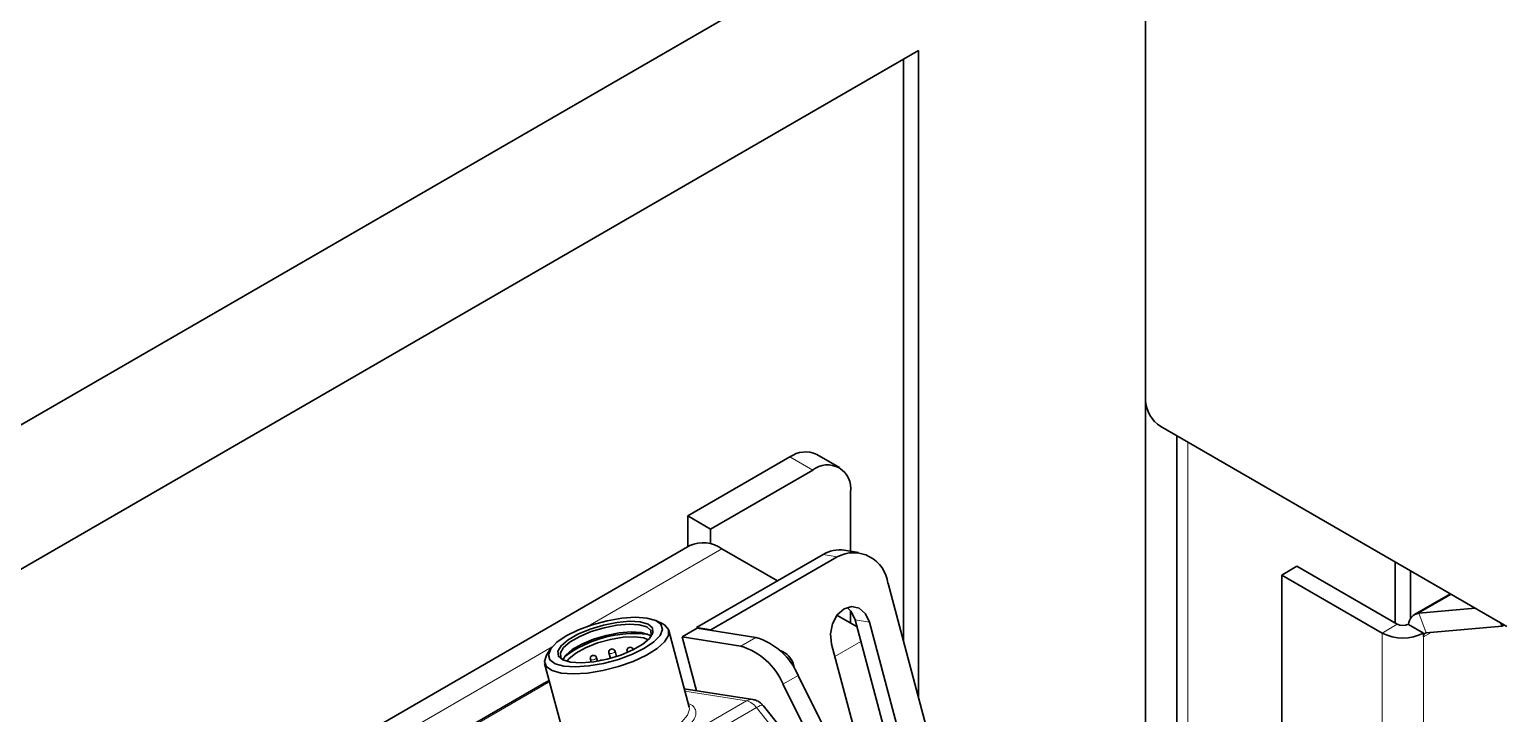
# Paper-space layout 'Blatt1' of a CAD drawing. Header units: millimetres. Extents: x 0 to 1189, y 0 to 841.
# Drawn here: x 835.61 to 863.2, y 659.6 to 672.38 of the extents above; entities that cross this region are included whole.
import ezdxf

# ---------------------------------------------------------------- set-up
doc = ezdxf.new("R2010")
doc.units = ezdxf.units.MM

psp = doc.layouts.new('Blatt1')

# ---------------------------------------------------------------- linework, layer by layer
at = {"color": 7, "linetype": 'Continuous', "lineweight": 35}
for p, q in [((786.75, 636.882), (861.279, 679.907)), ((856.471, 677.131), (856.471, 650.616)), ((824.853, 656.184), (852.228, 671.986)), ((851.945, 671.823), (851.945, 660.948)), ((852.228, 671.986), (852.228, 659.888)), ((863.223, 661.229), (856.753, 664.964)), ((857.052, 664.792), (857.052, 648.458)), ((847.915, 663.291), (849.824, 664.393)), ((850.748, 664.197), (850.324, 664.442)), ((850.248, 664.148), (848.339, 663.046)), ((850.955, 662.635), (850.955, 663.74)), ((848.339, 663.046), (847.915, 663.291)), ((847.915, 662.717), (847.915, 663.291)), ((848.339, 662.77), (848.339, 663.046)), ((847.951, 662.738), (829.566, 652.124)), ((848.078, 661.207), (850.441, 662.572)), ((848.343, 661.166), (850.707, 662.53)), ((848.551, 662.678), (849.588, 662.079)), ((851.104, 662.611), (850.838, 662.653)), ((861.137, 661.29), (861.137, 662.433)), ((859.299, 662.351), (859.016, 662.188)), ((859.016, 662.188), (860.892, 661.105)), ((859.016, 648.21), (859.016, 662.188)), ((859.299, 662.351), (861.175, 661.268)), ((861.42, 661.369), (861.42, 662.27)), ((851.656, 662.031), (853.469, 655.232)), ((862.169, 661.837), (861.496, 661.449)), ((847.437, 661.281), (847.326, 661.335)), ((850.702, 661.437), (851.077, 661.22)), ((850.955, 661.29), (850.955, 661.526)), ((852.592, 655.539), (851.043, 661.349)), ((862.634, 661.569), (861.577, 661.474)), ((847.939, 659.723), (847.557, 661.155)), ((847.807, 661.032), (848.09, 661.195)), ((848.343, 661.166), (848.078, 661.207)), ((848.078, 661.207), (848.082, 661.19)), ((848.09, 661.195), (849.185, 661.023)), ((848.343, 661.166), (848.346, 661.155)), ((852.844, 655.548), (851.308, 661.307)), ((861.383, 661.268), (861.388, 661.265)), ((861.388, 661.265), (861.666, 661.105)), ((861.666, 661.105), (861.666, 661.035)), ((863.136, 661.236), (861.718, 661.11)), ((863.114, 661.292), (863.136, 661.236)), ((863.173, 661.258), (863.136, 661.236)), ((845.349, 660.808), (845.28, 660.706)), ((846.581, 660.667), (846.555, 660.764)), ((846.779, 660.765), (846.785, 660.743)), ((846.896, 660.793), (846.895, 660.796)), ((848.075, 660.029), (847.807, 661.032)), ((847.807, 661.032), (848.903, 660.86)), ((850.601, 660.899), (851.648, 656.976)), ((845.238, 660.537), (845.62, 659.104)), ((846.092, 660.613), (846.106, 660.563)), ((846.225, 660.58), (846.208, 660.644)), ((846.439, 660.733), (846.466, 660.633)), ((849.909, 660.436), (849.894, 660.491)), ((849.976, 660.315), (856.666, 646.953)), ((845.228, 660.169), (839.006, 656.576)), ((849.132, 659.863), (847.848, 660.065)), ((849.693, 660.151), (850.897, 657.746)), ((850.145, 658.721), (849.32, 659.754))]:
    psp.add_line(p, q, dxfattribs=at)
at = {"color": 8, "linetype": 'Continuous', "lineweight": 18}
for p, q in [((857.262, 648.445), (857.262, 664.67)), ((850.248, 664.148), (849.824, 664.393)), ((848.551, 662.678), (846.049, 661.234)), ((850.707, 662.53), (850.441, 662.572)), ((862.187, 661.827), (861.577, 661.474)), ((851.043, 661.349), (851.308, 661.307)), ((861.718, 661.11), (861.577, 661.474)), ((861.175, 661.268), (860.892, 661.105)), ((860.892, 647.536), (860.892, 661.105)), ((861.666, 661.035), (861.808, 661.118)), ((845.379, 660.847), (830.166, 652.065)), ((848.903, 660.86), (849.185, 661.023)), ((851.15, 660.946), (850.664, 660.665)), ((861.666, 646.873), (861.666, 661.035)), ((849.872, 660.495), (849.894, 660.491)), ((849.976, 660.315), (849.693, 660.151)), ((839.083, 656.589), (845.306, 660.181)), ((847.86, 660.02), (849.013, 659.839)), ((849.013, 659.839), (842.137, 655.869)), ((842.32, 655.743), (849.196, 659.712)), ((849.196, 659.712), (850.019, 658.681))]:
    psp.add_line(p, q, dxfattribs=at)
at = {"color": 7, "linetype": 'Continuous', "lineweight": 35, "flags": 128}
for points in [[(851.308, 661.307), (851.235, 661.465), (851.119, 661.568), (850.978, 661.6), (850.834, 661.557), (850.708, 661.444), (850.619, 661.28), (850.582, 661.088), (850.601, 660.899)], [(847.151, 661.386), (847.314, 661.341), (847.412, 661.268), (847.44, 661.173), (847.395, 661.062), (847.281, 660.942), (847.104, 660.822), (846.878, 660.71), (846.617, 660.613), (846.34, 660.538), (846.065, 660.491), (845.811, 660.474), (845.596, 660.488), (845.433, 660.533), (845.334, 660.605), (845.307, 660.701), (845.351, 660.812), (845.466, 660.932), (845.642, 661.052), (845.869, 661.164), (846.129, 661.261), (846.407, 661.336), (846.682, 661.383), (846.936, 661.4), (847.151, 661.386)], [(845.723, 660.561), (845.577, 660.604), (845.496, 660.673), (845.485, 660.764), (845.547, 660.868), (845.676, 660.979), (845.861, 661.085), (846.088, 661.18), (846.337, 661.255), (846.59, 661.305), (846.825, 661.324), (847.024, 661.313), (847.17, 661.27), (847.251, 661.201), (847.261, 661.11), (847.2, 661.006), (847.071, 660.895), (846.886, 660.789), (846.659, 660.694), (846.409, 660.619), (846.157, 660.569), (845.921, 660.55), (845.723, 660.561)], [(851.043, 661.349), (850.969, 661.507), (850.894, 661.584)], [(847.22, 661.034), (847.232, 661.067), (847.223, 661.153), (847.145, 661.22), (847.005, 661.26), (846.815, 661.271), (846.59, 661.253), (846.349, 661.205), (846.11, 661.133), (845.893, 661.043), (845.716, 660.94), (845.593, 660.835), (845.534, 660.735), (845.543, 660.648), (845.591, 660.599)], [(847.437, 661.281), (847.48, 661.256), (847.553, 661.169), (847.553, 661.062), (847.48, 660.942), (847.34, 660.815), (847.14, 660.691), (846.894, 660.576), (846.616, 660.478), (846.325, 660.404), (846.038, 660.357), (845.774, 660.341), (845.549, 660.356)], [(847.044, 661.115), (846.854, 661.126), (846.629, 661.107), (846.387, 661.06), (846.148, 660.988), (845.932, 660.898), (845.754, 660.795), (845.631, 660.69), (845.579, 660.608)], [(847.226, 661.048), (847.184, 661.074), (847.044, 661.115)], [(847.176, 660.981), (847.093, 661.013), (846.921, 661.035), (846.705, 661.026), (846.466, 660.986), (846.225, 660.92), (846.003, 660.832), (845.82, 660.73), (845.693, 660.625), (845.655, 660.575)], [(845.549, 660.356), (845.377, 660.403), (845.27, 660.477), (845.233, 660.575), (845.27, 660.69), (845.28, 660.706)]]:
    psp.add_lwpolyline(points, dxfattribs=at)
at = {"color": 8, "linetype": 'Continuous', "lineweight": 18, "flags": 128}
for points in [[(846.555, 660.764), (846.555, 660.761), (846.55, 660.752), (846.537, 660.742)], [(846.815, 660.756), (846.813, 660.755), (846.795, 660.756), (846.783, 660.76), (846.779, 660.765)], [(846.895, 660.796), (846.895, 660.793), (846.895, 660.793)], [(846.19, 660.622), (846.171, 660.613), (846.148, 660.607), (846.126, 660.603), (846.108, 660.604), (846.096, 660.608), (846.092, 660.613)], [(846.208, 660.644), (846.208, 660.641), (846.203, 660.632), (846.19, 660.622)], [(846.537, 660.742), (846.518, 660.733), (846.495, 660.726), (846.473, 660.723), (846.455, 660.724), (846.443, 660.728), (846.439, 660.733)], [(845.62, 659.104), (845.625, 659.091), (845.697, 659.004), (845.838, 658.943), (846.038, 658.912), (846.284, 658.912), (846.562, 658.943), (846.853, 659.005), (847.14, 659.092), (847.404, 659.199), (847.629, 659.319), (847.8, 659.446), (847.908, 659.57), (847.944, 659.685), (847.939, 659.723)], [(849.196, 659.712), (849.234, 659.734), (849.267, 659.749), (849.293, 659.757), (849.311, 659.758), (849.32, 659.754)]]:
    psp.add_lwpolyline(points, dxfattribs=at)
at = {"color": 7, "linetype": 'Continuous', "lineweight": 35}
for centre, radius, start, end in [((857.085, 665.482), 0.615, 182.6055, 237.3945), ((850.117, 663.984), 0.503, 65.6929, 125.6176), ((850.524, 663.809), 0.437, 350.786, 129.2033), ((848.199, 662.188), 0.604, 54.3824, 114.3071), ((850.753, 662.058), 0.601, 81.8307, 121.2336), ((851.011, 661.956), 0.649, 6.6609, 117.8921), ((861.606, 661.258), 0.218, 97.7667, 177.9334), ((846.926, 658.865), 2.231, 83.8548, 125.9912), ((861.279, 661.852), 0.841, 242.6097, 297.3903), ((861.279, 661.469), 0.226, 242.6097, 297.3903), ((861.73, 661.046), 0.0648, 100.5468, 189.2519), ((846.497, 660.748), 0.06, 14.9315, 194.9315), ((846.837, 660.78), 0.06, 14.9315, 194.9315), ((848.548, 659.669), 1.243, 22.8483, 73.4162), ((848.831, 659.832), 1.243, 22.8483, 73.4162), ((849.536, 660.428), 0.363, 10.0108, 74.4764), ((846.15, 660.628), 0.06, 14.9315, 194.9315), ((846.298, 660.537), 0.06, 79.3734, 122.9718), ((845.284, 660.069), 0.114, 78.8604, 119.1314)]:
    psp.add_arc(centre, radius, start, end, dxfattribs=at)
at = {"color": 8, "linetype": 'Continuous', "lineweight": 18}
for centre, radius, start, end in [((849.106, 659.684), 0.18, 82.0988, 121.2168), ((848.936, 659.532), 0.316, 34.7058, 75.921)]:
    psp.add_arc(centre, radius, start, end, dxfattribs=at)
at = {"color": 7, "linetype": 'Continuous', "lineweight": 35}
for points, knots in [([(845.323, 660.217), (845.31, 660.211), (845.276, 660.196), (845.247, 660.178), (845.23, 660.168)], [0, 0, 0, 0, 0.413024, 1, 1, 1, 1]), ([(849.316, 659.751), (849.302, 659.769), (849.277, 659.802), (849.216, 659.838), (849.168, 659.861), (849.134, 659.861), (849.13, 659.862)], [0, 0, 0, 0, 0.30872, 0.546106, 0.944564, 1, 1, 1, 1])]:
    psp.add_open_spline(points, degree=3, knots=knots, dxfattribs=at)
at = {"color": 8, "linetype": 'Continuous', "lineweight": 18}
psp.add_open_spline([(845.885, 658.792), (846.006, 658.782), (846.192, 658.767), (846.507, 658.801), (846.764, 658.848), (847.024, 658.915), (847.342, 659.023), (847.688, 659.184), (847.929, 659.362), (848.039, 659.501), (848.075, 659.604), (848.051, 659.693), (848.009, 659.759), (847.942, 659.779), (847.923, 659.785)], degree=3, knots=[0, 0, 0, 0, 0.132186, 0.203345, 0.276013, 0.348682, 0.41984, 0.552026, 0.684213, 0.755371, 0.828039, 0.900708, 0.971866, 1, 1, 1, 1], dxfattribs=at)

doc.saveas('drawing.dxf')
